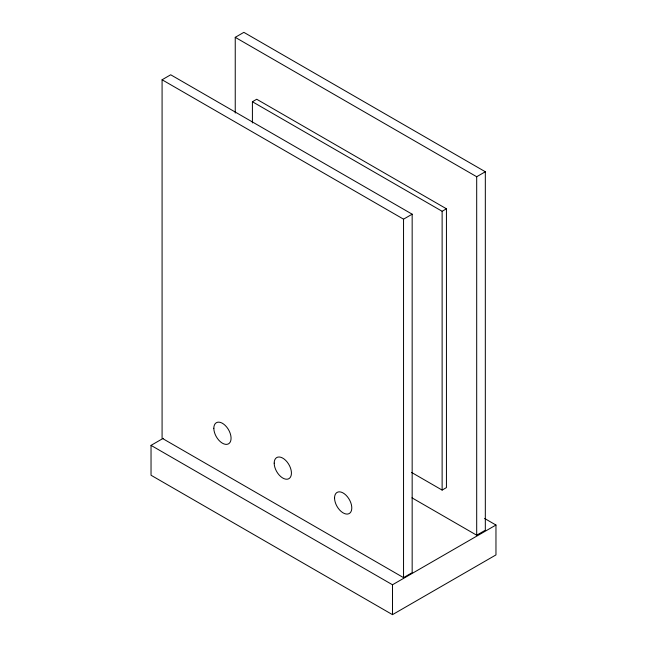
<?xml version="1.0" encoding="UTF-8"?>
<svg xmlns="http://www.w3.org/2000/svg" width="647" height="647" viewBox="0 0 647 647"><rect width="100%" height="100%" fill="white"/><g stroke="black" fill="none" stroke-linecap="round" stroke-linejoin="round"><path stroke-width="0.97" d="M235.241 113.063L235.241 37.332L243.862 32.35L485.323 171.754L485.323 530.225L476.693 535.206L411.961 497.826M162.082 79.767L170.703 74.785L412.163 214.189L412.163 572.668L403.542 577.642L162.082 438.237L162.082 79.767L403.542 219.171L412.163 214.189M252.411 122.954L252.411 101.741L256.722 99.25L446.438 208.787L446.438 487.595L442.127 490.086L411.524 472.415M235.241 37.332L476.693 176.736L485.323 171.754M252.411 101.741L442.127 211.27L446.438 208.787M484.595 518.465L495.966 525.032L495.966 554.908L392.486 614.65L151.034 475.246L151.034 445.371L163.206 438.342M151.034 445.371L392.486 584.775L495.966 525.032M476.693 176.736L476.693 535.206M442.127 211.27L442.127 490.086M403.542 219.171L403.542 577.642M392.486 584.775L392.486 614.65M274.191 463.131A12.196 7.044 60 0 0 287.122 479.225A12.196 7.044 60 0 0 287.122 461.974A12.196 7.044 60 0 0 274.191 463.131M213.825 428.282A12.196 7.044 60 0 0 226.757 444.376A12.196 7.044 60 0 0 226.757 427.125A12.196 7.044 60 0 0 213.825 428.282M334.548 497.98A12.196 7.044 60 0 0 347.488 514.074A12.196 7.044 60 0 0 347.488 496.831A12.196 7.044 60 0 0 334.548 497.98"/></g></svg>
